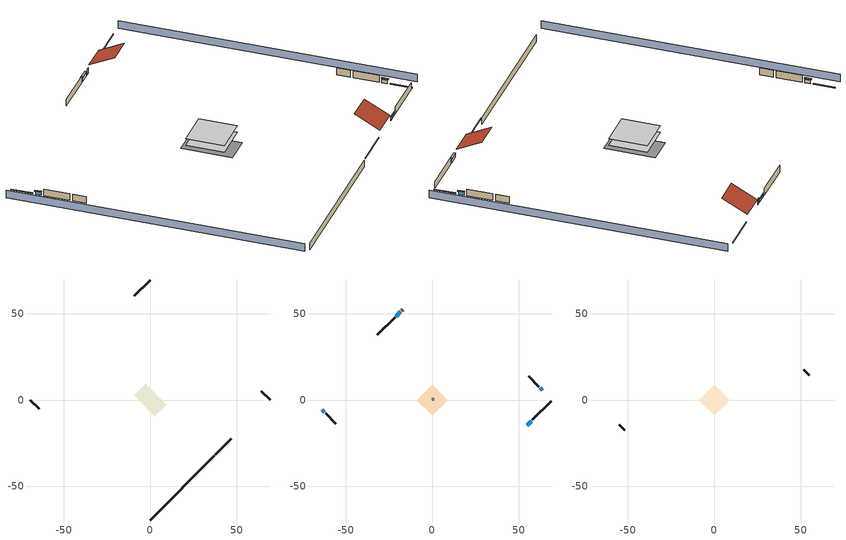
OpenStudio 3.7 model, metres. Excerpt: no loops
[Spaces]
basement - unconditioned 1
 floor foundation (Slab1 construction): -9.27,2.65 -2.65,9.27 9.27,-2.65 2.65,-9.27 z-2.13
 wall outside (RimJoist1 construction): 37.73,-31.68 46.91,-22.49 z0.3:0.61
 wall outside (RimJoist2 construction): -69.4,0 -64.3,-5.11 z0.3:0.61
 wall outside (RimJoist3 construction): 0,69.4 -9.18,60.22 z0.3:0.61
 wall outside (RimJoist4 construction): 69.4,0 64.3,5.11 z0.3:0.61
 wall foundation (FoundationWall1 construction): 0,-69.4 37.07,-32.33 z-2.13:0.3
conditioned space 1
 floor to basement - unconditioned 1 (Floor1 construction): -8.88,0 0,8.88 8.88,0 0,-8.88 z0.3
 wall outside (Wall1 construction): 57.9,-11.5 68.75,-0.66 z0.3:2.74
 wall outside (Wall2 construction): -61.73,-7.68 -55.7,-13.7 z0.3:2.74
 wall outside (Wall3 construction): -21.48,47.92 -31.78,37.62 z0.3:2.74
 wall outside (Wall4 construction): 61.73,7.68 55.7,13.7 z0.3:2.74
 wall outside (AdiabaticWallConstruction): 54.86,-14.54 57.25,-12.16 / -18.44,50.96 -20.82,48.58 z0.3:1.4; -63.64,-5.76 -62.38,-7.02 / 63.64,5.76 62.38,7.02 z0.3:1.46
 wall outside (AdiabaticWallConstruction 1): -17.13,52.27 -17.78,51.62 z0.3:2.34
 window (WindowConstruction): 54.86,-14.54 57.25,-12.16 z0.3:1.4
 window (WindowConstruction 1): -63.64,-5.76 -62.38,-7.02 z0.3:1.46
 window (WindowConstruction 2): -18.44,50.96 -20.82,48.58 z0.3:1.4
 window (WindowConstruction 3): 63.64,5.76 62.38,7.02 z0.3:1.46
 door (Door): -17.14,52.27 -17.78,51.62 z0.3:2.34
central ac and furnace airloop ret air space
 floor adiabatic (AdiabaticConst): 0,0 0,1 1,1 1,0 z0
 wall adiabatic (AdiabaticConst): 0,1 0,0 1,0 1,1 0,1 z0:1
 ceiling adiabatic (AdiabaticConst): 1,0 1,1 0,1 0,0 z1
attic - vented 1
 floor to conditioned space 1 (Floor2 construction Reversed): -8.88,0 0,8.88 8.88,0 0,-8.88 z2.74
 wall outside (Wall5 construction): -55.05,-14.36 -51.87,-17.53 z0.3:2.74
 wall outside (Wall6 construction): 55.05,14.36 51.87,17.53 z0.3:2.74
 roof outside (Roof1 construction): 54.21,-15.2,2.74 48.27,-9.26,6.94 41.63,-15.9,6.94 47.57,-21.84,2.74
 roof outside (Roof2 construction): -16.48,52.92,2.74 -10.54,46.99,6.94 -3.9,53.63,6.94 -9.84,59.56,2.74
shading: 72.64,3.23 3.23,72.64 / -72.64,-3.23 -3.23,-72.64 z0:2.74; 57.46,-11.94 54.65,-14.76 55.08,-15.19 57.89,-12.37 z1.71; -62.17,-7.23 -63.85,-5.55 -64.28,-5.98 -62.6,-7.66 z1.77; -21.04,48.37 -18.22,51.18 -18.65,51.61 -21.47,48.8 z1.71; 62.17,7.23 63.85,5.55 64.28,5.98 62.6,7.66 z1.77
[Site]
Amarillo Intl_TX_USA: Latitude {deg}=35.22; Longitude {deg}=-101.71; Time Zone {hr}=-6; Elevation {m}=1099; Terrain=Suburbs
[Site:GroundTemperature:Shallow]
10.5714, 8.77095, 8.62676, 9.48118, 12.9112, 16.3252, 19.285, 21.1599, 21.3192, 19.7943, 16.91, 13.6007
[Site:WaterMainsTemperature]
Calculation Method=Schedule; Temperature Schedule=mains temperature schedule
[Building]
Building 1
[Material] Roughness=Rough
Name | Thickness {m} | Conductivity {W/m-K} | Density {kg/m3} | Specific Heat {J/kg-K} | Thermal Absorptance | Solar Absorptance | Visible Absorptance
metal surfacing | 0.000508 | 50.0403 | 7801.74 | 460.57 | 0.9 | 0.9 | 0.9
roof rigid ins | 0.00396442 | 0.029427 | 32.04 | 1214.23 | 0.9 | 0.7 | 0.7
osb sheathing 0.5 in. | 0.0127 | 0.115458 | 512.64 | 1214.23 | 0.9 | 0.6 | 0.6
brick veneer | 0.1016 | 0.793375 | 1762.2 | 795.53 | 0.9 | 0.85 | 0.85
osb sheathing 0.5 in. 1 | 0.0127 | 0.115458 | 512.64 | 1214.23 | 0.9 | 0.7 | 0.7
wall stud and cavity | 0.1397 | 0.118043 | 139.0536 | 1170.24 | 0.9 | 0.7 | 0.7
gypsum board | 0.0127 | 0.160291 | 801 | 837.4 | 0.9 | 0.6 | 0.6
wall stud and cavity 1 | 0.1397 | 0.447971 | 139.0536 | 1170.24 | 0.9 | 0.6 | 0.6
rim joist stud and cavity | 0.0508 | 0.180795 | 50.32683 | 1063.81 | 0.9 | 0.6 | 0.6
floor stud and cavity | 0.1397 | 0.923637 | 92.3553 | 1139.71 | 0.9 | 0.7 | 0.7
osb sheathing 0.75 in. | 0.01905 | 0.115458 | 512.64 | 1214.23 | 0.9 | 0.7 | 0.7
floor covering | 0.0127 | 0.0433444 | 54.468 | 1339.84 | 0.9 | 0.6 | 0.6
ceiling loosefill ins | 0.169333 | 0.0480833 | 16.02 | 1046.75 | 0.9 | 0.7 | 0.7
ceiling stud and cavity | 0.1397 | 0.0824711 | 65.682 | 1177.47 | 0.9 | 0.7 | 0.7
concrete 8.0 in. | 0.2032 | 1.803125 | 2242.8 | 837.4 | 0.9 | 0.7 | 0.7
concrete 4.0 in. | 0.1016 | 1.803125 | 2242.8 | 837.4 | 0.9 | 0.7 | 0.7
wood siding; wood siding 1 | 0.0254 | 0.102417 | 544.68 | 1172.36
wall rigid ins | 0.512978 | 0.029427 | 32.04 | 1214.23 | 0.9 | 0.7 | 0.7
wall stud and cavity 2 | 0.0889 | 0.380278 | 52.3479 | 1209.89 | 0.9 | 0.7 | 0.7
door material | 0.04445 | 0.0612267 | 512.64 | 1214.23 | 0.9 | 0.7 | 0.7
wall stud and cavity 3 | 0.0889 | 0.391764 | 83.0341 | 1211.67 | 0.9 | 0.7 | 0.7
furniture material conditioned space 1; furniture material basement - unconditioned 1 | 0.1524 | 0.115458 | 640.8 | 1214.23 | 0.9 | 0.6 | 0.6
[Construction]
Roof1 construction; Roof2 construction: metal surfacing, roof rigid ins, osb sheathing 0.5 in.
Wall1 construction; Wall2 construction; Wall3 construction; Wall4 construction: brick veneer, osb sheathing 0.5 in. 1, wall stud and cavity, gypsum board
Wall5 construction; Wall6 construction: brick veneer, osb sheathing 0.5 in. 1, wall stud and cavity 1
RimJoist1 construction; RimJoist2 construction; RimJoist3 construction; RimJoist4 construction: brick veneer, rim joist stud and cavity
Floor1 construction: floor stud and cavity, osb sheathing 0.75 in., floor covering
Floor2 construction Reversed: gypsum board, ceiling stud and cavity, ceiling loosefill ins
FoundationWall1 construction: concrete 8.0 in.
Slab1 construction: concrete 4.0 in.
WindowConstruction; WindowConstruction 1; WindowConstruction 2; WindowConstruction 3: WindowMaterial
AdiabaticWallConstruction: wood siding, wall rigid ins, wall stud and cavity 2, gypsum board
Door: door material
AdiabaticWallConstruction 1: wood siding 1, wall rigid ins, wall stud and cavity 2, gypsum board
PartitionWallConstruction: gypsum board, wall stud and cavity 3, gypsum board
furniture construction conditioned space 1: furniture material conditioned space 1
furniture construction basement - unconditioned 1: furniture material basement - unconditioned 1
AdiabaticConst: Adiabatic
[WindowMaterial:SimpleGlazingSystem]
WindowMaterial: U-Factor {W/m2-K}=2.15764; Solar Heat Gain Coefficient=0.44
[Material:NoMass]
Adiabatic: Roughness=Rough; Thermal Resistance {m2-K/W}=176.1
[ThermalZone] Multiplier=1; Use Ideal Air Loads=No
Name | Volume {m3} | Thermostat
conditioned space | 384.656 | conditioned space temperature setpoint
attic - vented | 147.678
basement - unconditioned | 384.656
central ac and furnace airloop ret air zone | 1
[Sizing:Zone] Zone Cooling Design Supply Air Temperature Input Method=SupplyAirTemperature; Zone Cooling Design Supply Air Temperature {C}=14; Zone Cooling Design Supply Air Temperature Difference {deltaC}=11.11; Zone Heating Design Supply Air Temperature Input Method=SupplyAirTemperature; Zone Heating Design Supply Air Temperature {C}=40; Zone Heating Design Supply Air Temperature Difference {deltaC}=11.11; Zone Cooling Design Supply Air Humidity Ratio {kg-H2O/kg-air}=0.0085; Zone Heating Design Supply Air Humidity Ratio {kg-H2O/kg-air}=0.008; Cooling Design Air Flow Method=DesignDay; Heating Design Air Flow Method=DesignDay; Account for Dedicated Outdoor Air System=No; Dedicated Outdoor Air System Control Strategy=NeutralSupplyAir; Dedicated Outdoor Air Low Setpoint Temperature for Design {C}=autosize; Dedicated Outdoor Air High Setpoint Temperature for Design {C}=autosize; Zone Load Sizing Method=Sensible Load Only No Latent Load; Zone Latent Cooling Design Supply Air Humidity Ratio Input Method=HumidityRatioDifference; Zone Cooling Design Supply Air Humidity Ratio Difference {kgWater/kgDryAir}=0.005; Zone Latent Heating Design Supply Air Humidity Ratio Input Method=HumidityRatioDifference; Zone Humidification Design Supply Air Humidity Ratio Difference {kgWater/kgDryAir}=0.005
attic - vented; basement - unconditioned; central ac and furnace airloop ret air zone
[Space] Building Unit=Building Unit 1
Name | Thermal Zone | Volume {m3}
conditioned space 1 | conditioned space | 384.656
attic - vented 1 | attic - vented | 147.678
basement - unconditioned 1 | basement - unconditioned | 384.656
central ac and furnace airloop ret air space | central ac and furnace airloop ret air zone
[ThermostatSetpoint:DualSetpoint]
conditioned space temperature setpoint: Heating Setpoint Temperature Schedule=heating setpoint; Cooling Setpoint Temperature Schedule=cooling setpoint
[Foundation:Kiva]
Foundation Kiva 1: Initial Indoor Air Temperature {C}=8.71301; Wall Height Above Grade {m}=0.3048; Wall Depth Below Slab {m}=0.2032
[Foundation:Kiva:Settings]
Soil Conductivity {W/m-K}=2.9427; Soil Density {kg/m3}=1842.3; Soil Specific Heat {J/kg-K}=418.7; Ground Solar Absorptivity=0.9; Ground Thermal Absorptivity=0.9; Ground Surface Roughness {m}=0.03; Far-Field Width {m}=40; Deep-Ground Boundary Condition=ZeroFlux; Deep-Ground Depth {m}=40; Minimum Cell Dimension {m}=0.2; Maximum Cell Growth Coefficient=3; Simulation Timestep=Timestep
[SurfaceProperty:ExposedFoundationPerimeter]
Slab1: Exposed Perimeter Calculation Method=TotalExposedPerimeter; Total Exposed Perimeter {m}=52.4256
[SurfaceProperty:IncidentSolarMultiplier] Incident Solar Multiplier=1; Incident Solar Multiplier Schedule=trans schedule winter=0.85 summer=0.7
Window1; Window2; Window3; Window4
[InternalMass:Definition] Design Level Calculation Method=SurfaceArea
Name | Construction | Surface Area {m2}
partition wall mass | PartitionWallConstruction | 157.749
furniture mass conditioned space 1 | furniture construction conditioned space 1 | 63.0997
furniture mass basement - unconditioned 1 | furniture construction basement - unconditioned 1 | 63.0997
[InternalMass] Multiplier=1
Name | Internal Mass Definition | Space or SpaceType
partition wall mass | partition wall mass | conditioned space 1
furniture mass conditioned space 1 | furniture mass conditioned space 1 | conditioned space 1
furniture mass basement - unconditioned 1 | furniture mass basement - unconditioned 1 | basement - unconditioned 1
[External:File]
External File 1: File=in.schedules.csv
[People:Definition]
occupants: Number of People Calculation Method=People; Number of People {people}=2; Fraction Radiant=0.314171; Sensible Heat Fraction=0.56303; Carbon Dioxide Generation Rate {m3/s-W}=0; Enable ASHRAE 55 Comfort Warnings=No; Mean Radiant Temperature Calculation Type=ZoneAveraged
[People]
occupants: People Definition=occupants; Space or SpaceType=conditioned space 1; Number of People Schedule=occupants; Activity Level Schedule=occupants activity schedule; Multiplier=1
[Fan:SystemModel]
central ac and furnace supply fan: Availability Schedule=Always On Discrete; Design Maximum Air Flow Rate {m3/s}=0.511591; Speed Control Method=Discrete; Electric Power Minimum Flow Rate Fraction=0.2; Design Pressure Rise {Pa}=794.58; Motor Efficiency=1; Motor In Air Stream Fraction=1; Design Electric Power Consumption {W}=autosize; Design Power Sizing Method=TotalEfficiencyAndPressure; Electric Power Per Unit Flow Rate {W/(m3/s)}=840; Electric Power Per Unit Flow Rate Per Unit Pressure {W-s/m3-Pa}=1.66667; Fan Total Efficiency=0.75; Motor Loss Radiative Fraction=0; Speed Flow Fraction 1=0.89945; Speed Electric Power Fraction 1=0.72766; Speed Flow Fraction 2=1; Speed Electric Power Fraction 2=1
[EnergyManagementSystem:Sensor]
Name | Output Variable or Output Meter Index Key | Output Variable or Output Meter
central_ac_and_furnace_supply_fan_s; central_ac_and_furnace_supply_fan_s_1 | central ac and furnace supply fan | Fan Electricity Energy
cool_season | cooling season schedule | Schedule Value
out_pb_s |  | Site Outdoor Air Barometric Pressure
out_wt_s |  | Site Outdoor Air Humidity Ratio
site_vw_s |  | Site Wind Speed
central_ac_and_furnace_airloop_Fan_RTF_s | central ac and furnace supply fan | Fan Runtime Fraction Speed 1
central_ac_and_furnace_airloop_Fan_RTF_s_1 | central ac and furnace supply fan | Fan Runtime Fraction Speed 2
central_ac_and_furnace_airloop_AH_MFR_s | Node 6 | System Node Mass Flow Rate
central_ac_and_furnace_airloop_AH_VFR_s | Node 6 | System Node Current Density Volume Flow Rate
central_ac_and_furnace_airloop_AH_Tout_s | Node 6 | System Node Temperature
central_ac_and_furnace_airloop_AH_Wout_s | Node 6 | System Node Humidity Ratio
central_ac_and_furnace_airloop_RA_T_s | Node 9 | System Node Temperature
central_ac_and_furnace_airloop_Ra_W_s | Node 9 | System Node Humidity Ratio
central_ac_and_furnace_airloop_0_DZ_T_s | basement - unconditioned | Zone Air Temperature
central_ac_and_furnace_airloop_0_DZ_W_s | basement - unconditioned | Zone Mean Air Humidity Ratio
natural_vent_s | natural vent schedule | Schedule Value
htg_sp_s | heating setpoint | Schedule Value
clg_sp_s | cooling setpoint | Schedule Value
mech_vent_range_fan_0_sch_s | mech vent range fan 0 schedule | Schedule Value
mech_vent_bath_fan_0_sch_s | mech vent bath fan 0 schedule | Schedule Value
clothes_dryer_exhaust_0_sch_s | clothes_dryer | Schedule Value
htg_load_cond |  | Heating:EnergyTransfer:Zone:CONDITIONED SPACE
clg_load_cond |  | Cooling:EnergyTransfer:Zone:CONDITIONED SPACE
htg_load_duct |  | Heating:EnergyTransfer:Zone:CENTRAL AC AND FURNACE AIRLOOP RET AIR ZONE
clg_load_duct |  | Cooling:EnergyTransfer:Zone:CENTRAL AC AND FURNACE AIRLOOP RET AIR ZONE
[EnergyManagementSystem:Program]
central_ac_and_furnace_supply_fan_disaggregate_program: Set central_ac_and_furnace_supply_fan_clg = 0; If central_ac_and_furnace_clg_coil_s > 0; Set central_ac_and_furnace_supply_fan_clg = central_ac_and_furnace_supply_fan_s; EndIf
central_ac_and_furnace_supply_fan_disaggregate_program_1: Set central_ac_and_furnace_supply_fan_primary_htg = 0; If central_ac_and_furnace_htg_coil_s > 0; Set central_ac_and_furnace_supply_fan_primary_htg = central_ac_and_furnace_supply_fan_s_1; EndIf
water_heater_EC_adj: Set dhw_e_cons = water_heater_energy + water_heater_on_cycle_parasitic + water_heater_off_cycle_parasitic; Set water_heater_ec_adj_act = 0.0 * dhw_e_cons / 1
[ElectricEquipment:Definition] Design Level Calculation Method=EquipmentLevel
Name | Design Level {W} | Fraction Latent | Fraction Radiant | Fraction Lost
ceiling fan | 21.338 | 0 | 0.558 | 0
clothes washer | 281.889 | 0.03 | 0.162 | 0.7
clothes dryer | 3570.51 | 0.015 | 0.081 | 0.85
dishwasher | 482.75 | 0.3 | 0.18 | 0.4
fridge | 64.939 | 0 | 0.6 | 0
freezer | 47.9573 | 0 | 0.6 | 0
cooking range | 1133.02 | 0.08 | 0.432 | 0.2
misc plug loads | 536.3 | 0.021 | 0.558 | 0.049
misc well pump | 95.8471 | 0 | 0 | 1
whole house fan; mech vent house fan | 0 | 0 | 0 | 1
mech vent house fan cfis | 0 | 0 | 0 | 0
mech vent range fan 0; mech vent bath fan 0 | 30 | 0 | 0 | 1
[ElectricEquipment]
Name | Electric Equipment Definition | Space or SpaceType | Schedule
ceiling fan | ceiling fan | conditioned space 1 | ceiling_fan
clothes washer | clothes washer | conditioned space 1 | clothes_washer
clothes dryer | clothes dryer | conditioned space 1 | clothes_dryer
dishwasher | dishwasher | conditioned space 1 | dishwasher
fridge | fridge | conditioned space 1 | fridge schedule
freezer | freezer | basement - unconditioned 1 | freezer schedule
cooking range | cooking range | conditioned space 1 | cooking_range
misc plug loads | misc plug loads | conditioned space 1 | plug_loads_other
misc well pump | misc well pump | conditioned space 1 | misc well pump schedule
whole house fan | whole house fan | conditioned space 1 | Always On Discrete
mech vent house fan | mech vent house fan | conditioned space 1 | mech vent house fan schedule
mech vent house fan cfis | mech vent house fan cfis | conditioned space 1 | mech vent house fan cfis schedule
mech vent range fan 0 | mech vent range fan 0 | conditioned space 1 | mech vent range fan 0 schedule
mech vent bath fan 0 | mech vent bath fan 0 | conditioned space 1 | mech vent bath fan 0 schedule
[OtherEquipment:Definition] Design Level Calculation Method=EquipmentLevel
Name | Design Level {W} | Fraction Latent | Fraction Radiant | Fraction Lost
water heater energy adjustment1 | 0.01 | 0 | 0 | 1
water sensible | -581.279 | 0 | 0.6 | 0
water latent | 589.806 | 1 | 0 | 0
central_ac_and_furnace_airloop_0_SupSensLkToCond equip; central_ac_and_furnace_airloop_0_SupCondToLv equip; central_ac_and_furnace_airloop_0_RetCondToRP equip; central_ac_and_furnace_airloop_0_RetSensLkToRP equip; central_ac_and_furnace_airloop_0_SupCondToDZ equip; central_ac_and_furnace_airloop_0_RetCondToDZ equip; central_ac_and_furnace_airloop_0_SupSensLkToDZ equip; mech vent house fan sensible load equip | 0 | 0 | 0 | 0
central_ac_and_furnace_airloop_0_SupLatLkToCond equip; central_ac_and_furnace_airloop_0_RetLatLkToRP equip; central_ac_and_furnace_airloop_0_SupLatLkToDZ equip; mech vent house fan latent load equip | 0 | 1 | 0 | 0
[OtherEquipment]
Name | Other Equipment Definition | Space or SpaceType | Schedule | Fuel Type
water heater energy adjustment1 | water heater energy adjustment1 | conditioned space 1 | Always On Discrete | NaturalGas
water sensible | water sensible | conditioned space 1 | hot_water_fixtures | None
water latent | water latent | conditioned space 1 | hot_water_fixtures | None
central_ac_and_furnace_airloop_0_SupSensLkToCond equip | central_ac_and_furnace_airloop_0_SupSensLkToCond equip | conditioned space 1 | Always On Discrete | None
central_ac_and_furnace_airloop_0_SupLatLkToCond equip | central_ac_and_furnace_airloop_0_SupLatLkToCond equip | conditioned space 1 | Always On Discrete | None
central_ac_and_furnace_airloop_0_SupCondToLv equip | central_ac_and_furnace_airloop_0_SupCondToLv equip | conditioned space 1 | Always On Discrete | None
central_ac_and_furnace_airloop_0_RetCondToRP equip | central_ac_and_furnace_airloop_0_RetCondToRP equip | central ac and furnace airloop ret air space | Always On Discrete | None
central_ac_and_furnace_airloop_0_RetSensLkToRP equip | central_ac_and_furnace_airloop_0_RetSensLkToRP equip | central ac and furnace airloop ret air space | Always On Discrete | None
central_ac_and_furnace_airloop_0_RetLatLkToRP equip | central_ac_and_furnace_airloop_0_RetLatLkToRP equip | central ac and furnace airloop ret air space | Always On Discrete | None
central_ac_and_furnace_airloop_0_SupCondToDZ equip | central_ac_and_furnace_airloop_0_SupCondToDZ equip | basement - unconditioned 1 | Always On Discrete | None
central_ac_and_furnace_airloop_0_RetCondToDZ equip | central_ac_and_furnace_airloop_0_RetCondToDZ equip | basement - unconditioned 1 | Always On Discrete | None
central_ac_and_furnace_airloop_0_SupSensLkToDZ equip | central_ac_and_furnace_airloop_0_SupSensLkToDZ equip | basement - unconditioned 1 | Always On Discrete | None
central_ac_and_furnace_airloop_0_SupLatLkToDZ equip | central_ac_and_furnace_airloop_0_SupLatLkToDZ equip | basement - unconditioned 1 | Always On Discrete | None
mech vent house fan sensible load equip | mech vent house fan sensible load equip | conditioned space 1 | Always On Discrete | None
mech vent house fan latent load equip | mech vent house fan latent load equip | conditioned space 1 | Always On Discrete | None
[EnergyManagementSystem:Actuator]
Name | Actuated Component | Actuated Component Type | Actuated Component Control Type | Zone or Space
water_heater_ec_adj_act | water heater energy adjustment1 | OtherEquipment | Power Level | conditioned space 1
central_ac_and_furnace_airloop_0_SupSensLkToCond_equip_act | central_ac_and_furnace_airloop_0_SupSensLkToCond equip | OtherEquipment | Power Level | conditioned space 1
central_ac_and_furnace_airloop_0_SupLatLkToCond_equip_act | central_ac_and_furnace_airloop_0_SupLatLkToCond equip | OtherEquipment | Power Level | conditioned space 1
central_ac_and_furnace_airloop_0_SupCondToLv_equip_act | central_ac_and_furnace_airloop_0_SupCondToLv equip | OtherEquipment | Power Level | conditioned space 1
central_ac_and_furnace_airloop_0_RetCondToRP_equip_act | central_ac_and_furnace_airloop_0_RetCondToRP equip | OtherEquipment | Power Level | central ac and furnace airloop ret air space
central_ac_and_furnace_airloop_0_RetSensLkToRP_equip_act | central_ac_and_furnace_airloop_0_RetSensLkToRP equip | OtherEquipment | Power Level | central ac and furnace airloop ret air space
central_ac_and_furnace_airloop_0_RetLatLkToRP_equip_act | central_ac_and_furnace_airloop_0_RetLatLkToRP equip | OtherEquipment | Power Level | central ac and furnace airloop ret air space
central_ac_and_furnace_airloop_0_SupCondToDZ_equip_act | central_ac_and_furnace_airloop_0_SupCondToDZ equip | OtherEquipment | Power Level | basement - unconditioned 1
central_ac_and_furnace_airloop_0_RetCondToDZ_equip_act | central_ac_and_furnace_airloop_0_RetCondToDZ equip | OtherEquipment | Power Level | basement - unconditioned 1
central_ac_and_furnace_airloop_0_SupSensLkToDZ_equip_act | central_ac_and_furnace_airloop_0_SupSensLkToDZ equip | OtherEquipment | Power Level | basement - unconditioned 1
central_ac_and_furnace_airloop_0_SupLatLkToDZ_equip_act | central_ac_and_furnace_airloop_0_SupLatLkToDZ equip | OtherEquipment | Power Level | basement - unconditioned 1
whole_house_fan_act | whole house fan | ElectricEquipment | Electricity Rate | conditioned space 1
mech_vent_house_fan_cfis_act | mech vent house fan cfis | ElectricEquipment | Electricity Rate | conditioned space 1
mech_vent_house_fan_sensible_load_equip_act | mech vent house fan sensible load equip | OtherEquipment | Power Level | conditioned space 1
mech_vent_house_fan_latent_load_equip_act | mech vent house fan latent load equip | OtherEquipment | Power Level | conditioned space 1
[WaterUse:Equipment:Definition]
Name | Peak Flow Rate {m3/s}
clothes washer | 3.35819e-06
dishwasher | 6.29333e-06
[Lights:Definition]
interior lighting: Design Level Calculation Method=LightingLevel; Lighting Level {W}=341.727; Fraction Radiant=0.6; Fraction Visible=0.2; Return Air Fraction=0
[Lights]
interior lighting: Lights Definition=interior lighting; Space or SpaceType=conditioned space 1; Schedule=lighting_interior; Fraction Replaceable=1
[Exterior:Lights:Definition]
exterior lighting: Design Level {W}=16.7137
[Exterior:Lights]
exterior lighting: Exterior Lights Definition=exterior lighting; Schedule=exterior lighting schedule
[ZoneMixing] Schedule=Always On Continuous; Design Flow Rate Calculation Method=Flow/Zone; Design Flow Rate {m3/s}=0
Name | Zone or Space | Source Zone or Space
central_ac_and_furnace_airloop_0_ZoneMixDZToCond mix | conditioned space | basement - unconditioned
central_ac_and_furnace_airloop_0_ZoneMixCondToDZ mix | basement - unconditioned | conditioned space
whole house fan mix | attic - vented | conditioned space
[SpaceInfiltration:DesignFlowRate] Schedule=Always On Discrete
Name | Space or SpaceType | Design Flow Rate Calculation Method | Design Flow Rate {m3/s} | Air Changes per Hour {1/hr} | Constant Term Coefficient | Temperature Term Coefficient | Velocity Term Coefficient | Velocity Squared Term Coefficient
natural vent flow; whole house fan flow; infil flow | conditioned space 1 | Flow/Space | 0
infil|basement - unconditioned 1 | basement - unconditioned 1 | AirChanges/Hour |  | 0.1 | 1 | 0 | 0 | 0
[SpaceInfiltration:EffectiveLeakageArea]
infil|attic - vented 1: Space or SpaceType=attic - vented 1; Schedule=Always On Discrete; Effective Air Leakage Area {cm2}=5257.79; Stack Coefficient=0.000461595; Wind Coefficient=4.03226e-05
[BuildingUnit]
Building Unit 1
[Schedule:Ruleset]
Name | Default Day Schedule
heating setpoint | heating setpoint default day
cooling setpoint | cooling setpoint default day
trans schedule winter=0.85 summer=0.7 | trans schedule winter=0.85 summer=0.7 default day
fridge schedule | fridge schedule default day
freezer schedule | freezer schedule default day
misc well pump schedule | misc well pump schedule default day
exterior lighting schedule | exterior lighting schedule default day
mech vent range fan 0 schedule | mech vent range fan 0 schedule default day
mech vent bath fan 0 schedule | mech vent bath fan 0 schedule default day
[Schedule:Day]
heating setpoint default day; cooling setpoint default day; trans schedule winter=0.85 summer=0.7 default day; fridge schedule default day; freezer schedule default day; misc well pump schedule default day; exterior lighting schedule default day; mech vent range fan 0 schedule default day; mech vent bath fan 0 schedule default day: 24, 0, 0
heating setpoint allday1: 24, 0, 20
cooling setpoint allday1: 24, 0, 22.2222
trans schedule winter=0.85 summer=0.7 allday1; trans schedule winter=0.85 summer=0.7 allday305: 24, 0, 0.85
trans schedule winter=0.85 summer=0.7 allday91: 24, 0, 0.7
fridge schedule allday1; fridge schedule allday12; freezer schedule allday1; freezer schedule allday12: 1, 0, 0.610949, 2, 0, 0.595675, 3, 0, 0.580401, 4, 0, 0.565128, 6, 0, 0.549854, 7, 0, 0.580401, 8, 0, 0.610949, 10, 0, 0.626223, 12, 0, 0.610949, 15, 0, 0.641496, 16, 0, 0.626223, 17, 0, 0.672044, 18, 0, 0.733139, 19, 0, 0.763686, 20, 0, 0.733139, 21, 0, 0.717865, 22, 0, 0.702591, 23, 0, 0.672044, 24, 0, 0.626223
fridge schedule allday2; freezer schedule allday2: 1, 0, 0.609489, 2, 0, 0.594252, 3, 0, 0.579015, 4, 0, 0.563777, 6, 0, 0.54854, 7, 0, 0.579015, 8, 0, 0.609489, 10, 0, 0.624726, 12, 0, 0.609489, 15, 0, 0.639964, 16, 0, 0.624726, 17, 0, 0.670438, 18, 0, 0.731387, 19, 0, 0.761861, 20, 0, 0.731387, 21, 0, 0.71615, 22, 0, 0.700912, 23, 0, 0.670438, 24, 0, 0.624726
fridge schedule allday3; freezer schedule allday3: 1, 0, 0.791241, 2, 0, 0.77146, 3, 0, 0.751679, 4, 0, 0.731898, 6, 0, 0.712117, 7, 0, 0.751679, 8, 0, 0.791241, 10, 0, 0.811022, 12, 0, 0.791241, 15, 0, 0.830803, 16, 0, 0.811022, 17, 0, 0.870365, 18, 0, 0.949489, 19, 0, 0.989051, 20, 0, 0.949489, 21, 0, 0.929708, 22, 0, 0.909927, 23, 0, 0.870365, 24, 0, 0.811022
fridge schedule allday6; freezer schedule allday6: 1, 0, 0.8, 2, 0, 0.78, 3, 0, 0.76, 4, 0, 0.74, 6, 0, 0.72, 7, 0, 0.76, 8, 0, 0.8, 10, 0, 0.82, 12, 0, 0.8, 15, 0, 0.84, 16, 0, 0.82, 17, 0, 0.88, 18, 0, 0.96, 19, 0, 1, 20, 0, 0.96, 21, 0, 0.94, 22, 0, 0.92, 23, 0, 0.88, 24, 0, 0.82
fridge schedule allday10; freezer schedule allday10: 1, 0, 0.679562, 2, 0, 0.662573, 3, 0, 0.645584, 4, 0, 0.628595, 6, 0, 0.611606, 7, 0, 0.645584, 8, 0, 0.679562, 10, 0, 0.696551, 12, 0, 0.679562, 15, 0, 0.71354, 16, 0, 0.696551, 17, 0, 0.747518, 18, 0, 0.815474, 19, 0, 0.849453, 20, 0, 0.815474, 21, 0, 0.798485, 22, 0, 0.781496, 23, 0, 0.747518, 24, 0, 0.696551
fridge schedule allday11; freezer schedule allday11: 1, 0, 0.675182, 2, 0, 0.658303, 3, 0, 0.641423, 4, 0, 0.624544, 6, 0, 0.607664, 7, 0, 0.641423, 8, 0, 0.675182, 10, 0, 0.692062, 12, 0, 0.675182, 15, 0, 0.708942, 16, 0, 0.692062, 17, 0, 0.742701, 18, 0, 0.810219, 19, 0, 0.843978, 20, 0, 0.810219, 21, 0, 0.793339, 22, 0, 0.77646, 23, 0, 0.742701, 24, 0, 0.692062
misc well pump schedule allday1; misc well pump schedule allday12: 1, 0, 0.508543, 2, 0, 0.265829, 3, 0, 0.219598, 4, 0, 0.173367, 5, 0, 0.184925, 6, 0, 0.20804, 7, 0, 0.300503, 9, 0, 0.381407, 10, 0, 0.36985, 12, 0, 0.381407, 15, 0, 0.36985, 16, 0, 0.381407, 17, 0, 0.520101, 18, 0, 0.658795, 19, 0, 0.762815, 20, 0, 0.878393, 21, 0, 0.936182, 22, 0, 0.993971, 23, 0, 0.866835, 24, 0, 0.751257
misc well pump schedule allday2: 1, 0, 0.511628, 2, 0, 0.267442, 3, 0, 0.22093, 4, 0, 0.174419, 5, 0, 0.186047, 6, 0, 0.209302, 7, 0, 0.302326, 9, 0, 0.383721, 10, 0, 0.372093, 12, 0, 0.383721, 15, 0, 0.372093, 16, 0, 0.383721, 17, 0, 0.523256, 18, 0, 0.662791, 19, 0, 0.767442, 20, 0, 0.883721, 21, 0, 0.94186, 22, 0, 1, 23, 0, 0.872093, 24, 0, 0.755814
misc well pump schedule allday3; misc well pump schedule allday5: 1, 0, 0.446407, 2, 0, 0.233349, 3, 0, 0.192767, 4, 0, 0.152184, 5, 0, 0.16233, 6, 0, 0.182621, 7, 0, 0.263786, 9, 0, 0.334806, 10, 0, 0.32466, 12, 0, 0.334806, 15, 0, 0.32466, 16, 0, 0.334806, 17, 0, 0.456553, 18, 0, 0.578301, 19, 0, 0.669611, 20, 0, 0.771067, 21, 0, 0.821796, 22, 0, 0.872524, 23, 0, 0.760922, 24, 0, 0.659466
misc well pump schedule allday4: 1, 0, 0.445085, 2, 0, 0.232658, 3, 0, 0.192196, 4, 0, 0.151734, 5, 0, 0.161849, 6, 0, 0.18208, 7, 0, 0.263005, 9, 0, 0.333814, 10, 0, 0.323698, 12, 0, 0.333814, 15, 0, 0.323698, 16, 0, 0.333814, 17, 0, 0.455201, 18, 0, 0.576588, 19, 0, 0.667628, 20, 0, 0.768784, 21, 0, 0.819362, 22, 0, 0.86994, 23, 0, 0.758668, 24, 0, 0.657513
misc well pump schedule allday6; misc well pump schedule allday9: 1, 0, 0.391323, 2, 0, 0.204555, 3, 0, 0.16898, 4, 0, 0.133405, 5, 0, 0.142299, 6, 0, 0.160087, 7, 0, 0.231236, 9, 0, 0.293492, 10, 0, 0.284598, 12, 0, 0.293492, 15, 0, 0.284598, 16, 0, 0.293492, 17, 0, 0.400216, 18, 0, 0.506941, 19, 0, 0.586984, 20, 0, 0.675921, 21, 0, 0.720389, 22, 0, 0.764858, 23, 0, 0.667027, 24, 0, 0.57809
misc well pump schedule allday7: 1, 0, 0.389119, 2, 0, 0.203403, 3, 0, 0.168029, 4, 0, 0.132654, 5, 0, 0.141498, 6, 0, 0.159185, 7, 0, 0.229934, 9, 0, 0.291839, 10, 0, 0.282996, 12, 0, 0.291839, 15, 0, 0.282996, 16, 0, 0.291839, 17, 0, 0.397963, 18, 0, 0.504086, 19, 0, 0.583679, 20, 0, 0.672115, 21, 0, 0.716333, 22, 0, 0.760551, 23, 0, 0.663271, 24, 0, 0.574835
misc well pump schedule allday10: 1, 0, 0.430984, 2, 0, 0.225287, 3, 0, 0.186107, 4, 0, 0.146926, 5, 0, 0.156721, 6, 0, 0.176312, 7, 0, 0.254672, 9, 0, 0.323238, 10, 0, 0.313443, 12, 0, 0.323238, 15, 0, 0.313443, 16, 0, 0.323238, 17, 0, 0.440779, 18, 0, 0.55832, 19, 0, 0.646476, 20, 0, 0.744426, 21, 0, 0.793402, 22, 0, 0.842377, 23, 0, 0.734631, 24, 0, 0.63668
misc well pump schedule allday11: 1, 0, 0.429221, 2, 0, 0.224366, 3, 0, 0.185345, 4, 0, 0.146325, 5, 0, 0.15608, 6, 0, 0.17559, 7, 0, 0.253631, 9, 0, 0.321916, 10, 0, 0.312161, 12, 0, 0.321916, 15, 0, 0.312161, 16, 0, 0.321916, 17, 0, 0.438976, 18, 0, 0.556036, 19, 0, 0.643832, 20, 0, 0.741382, 21, 0, 0.790157, 22, 0, 0.838932, 23, 0, 0.731627, 24, 0, 0.634076
exterior lighting schedule weekday1; exterior lighting schedule weekday12: 5, 0, 0.434959, 6, 0, 0.349858, 7, 0, 0.330947, 8, 0, 0.321491, 9, 0, 0.312035, 10, 0, 0.264757, 11, 0, 0.208024, 12, 0, 0.141834, 13, 0, 0.113467, 15, 0, 0.104012, 16, 0, 0.113467, 17, 0, 0.179657, 18, 0, 0.349858, 19, 0, 0.463325, 20, 0, 0.614615, 21, 0, 0.860461, 22, 0, 0.99284, 23, 0, 0.860461, 24, 0, 0.595704
exterior lighting schedule weekend1; exterior lighting schedule weekend12: 2, 0, 0.434959, 4, 0, 0.425503, 5, 0, 0.434959, 6, 0, 0.425503, 7, 0, 0.416047, 8, 0, 0.38768, 9, 0, 0.340402, 10, 0, 0.283669, 11, 0, 0.226935, 12, 0, 0.15129, 13, 0, 0.113467, 15, 0, 0.104012, 16, 0, 0.113467, 17, 0, 0.179657, 18, 0, 0.359314, 19, 0, 0.45387, 20, 0, 0.567337, 21, 0, 0.784816, 22, 0, 0.926651, 23, 0, 0.803728, 24, 0, 0.557882
exterior lighting schedule weekday2: 5, 0, 0.438095, 6, 0, 0.352381, 7, 0, 0.333333, 8, 0, 0.32381, 9, 0, 0.314286, 10, 0, 0.266667, 11, 0, 0.209524, 12, 0, 0.142857, 13, 0, 0.114286, 15, 0, 0.104762, 16, 0, 0.114286, 17, 0, 0.180952, 18, 0, 0.352381, 19, 0, 0.466667, 20, 0, 0.619048, 21, 0, 0.866667, 22, 0, 1, 23, 0, 0.866667, 24, 0, 0.6
exterior lighting schedule weekend2: 2, 0, 0.438095, 4, 0, 0.428571, 5, 0, 0.438095, 6, 0, 0.428571, 7, 0, 0.419048, 8, 0, 0.390476, 9, 0, 0.342857, 10, 0, 0.285714, 11, 0, 0.228571, 12, 0, 0.152381, 13, 0, 0.114286, 15, 0, 0.104762, 16, 0, 0.114286, 17, 0, 0.180952, 18, 0, 0.361905, 19, 0, 0.457143, 20, 0, 0.571429, 21, 0, 0.790476, 22, 0, 0.933333, 23, 0, 0.809524, 24, 0, 0.561905
exterior lighting schedule weekday3; exterior lighting schedule weekday5: 5, 0, 0.346085, 6, 0, 0.278373, 7, 0, 0.263325, 8, 0, 0.255802, 9, 0, 0.248278, 10, 0, 0.21066, 11, 0, 0.165519, 12, 0, 0.112854, 13, 0, 0.090283, 15, 0, 0.0827594, 16, 0, 0.090283, 17, 0, 0.142948, 18, 0, 0.278373, 19, 0, 0.368656, 20, 0, 0.489033, 21, 0, 0.684646, 22, 0, 0.789976, 23, 0, 0.684646, 24, 0, 0.473986
exterior lighting schedule weekend3; exterior lighting schedule weekend5: 2, 0, 0.346085, 4, 0, 0.338561, 5, 0, 0.346085, 6, 0, 0.338561, 7, 0, 0.331038, 8, 0, 0.308467, 9, 0, 0.270849, 10, 0, 0.225707, 11, 0, 0.180566, 12, 0, 0.120377, 13, 0, 0.090283, 15, 0, 0.0827594, 16, 0, 0.090283, 17, 0, 0.142948, 18, 0, 0.285896, 19, 0, 0.361132, 20, 0, 0.451415, 21, 0, 0.624457, 22, 0, 0.737311, 23, 0, 0.639504, 24, 0, 0.443891
exterior lighting schedule weekday4: 5, 0, 0.344691, 6, 0, 0.277251, 7, 0, 0.262265, 8, 0, 0.254771, 9, 0, 0.247278, 10, 0, 0.209812, 11, 0, 0.164852, 12, 0, 0.112399, 13, 0, 0.0899193, 15, 0, 0.082426, 16, 0, 0.0899193, 17, 0, 0.142372, 18, 0, 0.277251, 19, 0, 0.367171, 20, 0, 0.487063, 21, 0, 0.681888, 22, 0, 0.786794, 23, 0, 0.681888, 24, 0, 0.472076
exterior lighting schedule weekend4: 2, 0, 0.344691, 4, 0, 0.337197, 5, 0, 0.344691, 6, 0, 0.337197, 7, 0, 0.329704, 8, 0, 0.307224, 9, 0, 0.269758, 10, 0, 0.224798, 11, 0, 0.179839, 12, 0, 0.119892, 13, 0, 0.0899193, 15, 0, 0.082426, 16, 0, 0.0899193, 17, 0, 0.142372, 18, 0, 0.284744, 19, 0, 0.359677, 20, 0, 0.449597, 21, 0, 0.621942, 22, 0, 0.734341, 23, 0, 0.636928, 24, 0, 0.442103
exterior lighting schedule weekday6; exterior lighting schedule weekday9: 5, 0, 0.28823, 6, 0, 0.231837, 7, 0, 0.219305, 8, 0, 0.213039, 9, 0, 0.206773, 10, 0, 0.175444, 11, 0, 0.137849, 12, 0, 0.093988, 13, 0, 0.0751904, 15, 0, 0.0689245, 16, 0, 0.0751904, 17, 0, 0.119051, 18, 0, 0.231837, 19, 0, 0.307027, 20, 0, 0.407281, 21, 0, 0.570194, 22, 0, 0.657916, 23, 0, 0.570194, 24, 0, 0.394749
exterior lighting schedule weekend6; exterior lighting schedule weekend9: 2, 0, 0.28823, 4, 0, 0.281964, 5, 0, 0.28823, 6, 0, 0.281964, 7, 0, 0.275698, 8, 0, 0.2569, 9, 0, 0.225571, 10, 0, 0.187976, 11, 0, 0.150381, 12, 0, 0.100254, 13, 0, 0.0751904, 15, 0, 0.0689245, 16, 0, 0.0751904, 17, 0, 0.119051, 18, 0, 0.238103, 19, 0, 0.300761, 20, 0, 0.375952, 21, 0, 0.520067, 22, 0, 0.614055, 23, 0, 0.532598, 24, 0, 0.369686
exterior lighting schedule weekday7: 5, 0, 0.286139, 6, 0, 0.230155, 7, 0, 0.217714, 8, 0, 0.211494, 9, 0, 0.205273, 10, 0, 0.174171, 11, 0, 0.136849, 12, 0, 0.0933061, 13, 0, 0.0746448, 15, 0, 0.0684244, 16, 0, 0.0746448, 17, 0, 0.118188, 18, 0, 0.230155, 19, 0, 0.3048, 20, 0, 0.404326, 21, 0, 0.566057, 22, 0, 0.653142, 23, 0, 0.566057, 24, 0, 0.391885
exterior lighting schedule weekend7: 2, 0, 0.286139, 4, 0, 0.279918, 5, 0, 0.286139, 6, 0, 0.279918, 7, 0, 0.273698, 8, 0, 0.255037, 9, 0, 0.223935, 10, 0, 0.186612, 11, 0, 0.14929, 12, 0, 0.0995265, 13, 0, 0.0746448, 15, 0, 0.0684244, 16, 0, 0.0746448, 17, 0, 0.118188, 18, 0, 0.236375, 19, 0, 0.298579, 20, 0, 0.373224, 21, 0, 0.516294, 22, 0, 0.6096, 23, 0, 0.528734, 24, 0, 0.367004
exterior lighting schedule weekday10: 5, 0, 0.345039, 6, 0, 0.277532, 7, 0, 0.26253, 8, 0, 0.255029, 9, 0, 0.247528, 10, 0, 0.210024, 11, 0, 0.165019, 12, 0, 0.112513, 13, 0, 0.0900102, 15, 0, 0.0825094, 16, 0, 0.0900102, 17, 0, 0.142516, 18, 0, 0.277532, 19, 0, 0.367542, 20, 0, 0.487555, 21, 0, 0.682578, 22, 0, 0.787589, 23, 0, 0.682578, 24, 0, 0.472554
exterior lighting schedule weekend10: 2, 0, 0.345039, 4, 0, 0.337538, 5, 0, 0.345039, 6, 0, 0.337538, 7, 0, 0.330038, 8, 0, 0.307535, 9, 0, 0.270031, 10, 0, 0.225026, 11, 0, 0.18002, 12, 0, 0.120014, 13, 0, 0.0900102, 15, 0, 0.0825094, 16, 0, 0.0900102, 17, 0, 0.142516, 18, 0, 0.285032, 19, 0, 0.360041, 20, 0, 0.450051, 21, 0, 0.622571, 22, 0, 0.735084, 23, 0, 0.637572, 24, 0, 0.44255
exterior lighting schedule weekday11: 5, 0, 0.343994, 6, 0, 0.276691, 7, 0, 0.261734, 8, 0, 0.254256, 9, 0, 0.246778, 10, 0, 0.209387, 11, 0, 0.164519, 12, 0, 0.112172, 13, 0, 0.0897375, 15, 0, 0.0822593, 16, 0, 0.0897375, 17, 0, 0.142084, 18, 0, 0.276691, 19, 0, 0.366428, 20, 0, 0.486078, 21, 0, 0.680509, 22, 0, 0.785203, 23, 0, 0.680509, 24, 0, 0.471122
exterior lighting schedule weekend11: 2, 0, 0.343994, 4, 0, 0.336516, 5, 0, 0.343994, 6, 0, 0.336516, 7, 0, 0.329037, 8, 0, 0.306603, 9, 0, 0.269212, 10, 0, 0.224344, 11, 0, 0.179475, 12, 0, 0.11965, 13, 0, 0.0897375, 15, 0, 0.0822593, 16, 0, 0.0897375, 17, 0, 0.142084, 18, 0, 0.284169, 19, 0, 0.35895, 20, 0, 0.448687, 21, 0, 0.620684, 22, 0, 0.732856, 23, 0, 0.63564, 24, 0, 0.441209
mech vent range fan 0 schedule allday1: 18, 0, 0, 19, 0, 1, 24, 0, 0
mech vent bath fan 0 schedule allday1: 11, 0, 0, 12, 0, 1, 24, 0, 0
[Schedule:Rule] Date Specification Type=DateRange; Start Day=1
Name | Schedule Ruleset | Rule Order | Day Schedule | Apply Sunday | Apply Monday | Apply Tuesday | Apply Wednesday | Apply Thursday | Apply Friday | Apply Saturday | Start Month | End Month | End Day
heating setpoint allday ruleset1 | heating setpoint | 0 | heating setpoint allday1 | Yes | Yes | Yes | Yes | Yes | Yes | Yes | 1 | 12 | 31
cooling setpoint allday ruleset1 | cooling setpoint | 0 | cooling setpoint allday1 | Yes | Yes | Yes | Yes | Yes | Yes | Yes | 1 | 12 | 31
trans schedule winter=0.85 summer=0.7 allday ruleset1 | trans schedule winter=0.85 summer=0.7 | 2 | trans schedule winter=0.85 summer=0.7 allday1 | Yes | Yes | Yes | Yes | Yes | Yes | Yes | 1 | 3 | 31
trans schedule winter=0.85 summer=0.7 allday ruleset91 | trans schedule winter=0.85 summer=0.7 | 1 | trans schedule winter=0.85 summer=0.7 allday91 | Yes | Yes | Yes | Yes | Yes | Yes | Yes | 4 | 10 | 31
trans schedule winter=0.85 summer=0.7 allday ruleset305 | trans schedule winter=0.85 summer=0.7 | 0 | trans schedule winter=0.85 summer=0.7 allday305 | Yes | Yes | Yes | Yes | Yes | Yes | Yes | 11 | 12 | 31
fridge schedule allday ruleset1 | fridge schedule | 6 | fridge schedule allday1 | Yes | Yes | Yes | Yes | Yes | Yes | Yes | 1 | 1 | 31
fridge schedule allday ruleset2 | fridge schedule | 5 | fridge schedule allday2 | Yes | Yes | Yes | Yes | Yes | Yes | Yes | 2 | 2 | 28
fridge schedule allday ruleset3 | fridge schedule | 4 | fridge schedule allday3 | Yes | Yes | Yes | Yes | Yes | Yes | Yes | 3 | 5 | 31
fridge schedule allday ruleset6 | fridge schedule | 3 | fridge schedule allday6 | Yes | Yes | Yes | Yes | Yes | Yes | Yes | 6 | 9 | 30
fridge schedule allday ruleset10 | fridge schedule | 2 | fridge schedule allday10 | Yes | Yes | Yes | Yes | Yes | Yes | Yes | 10 | 10 | 31
fridge schedule allday ruleset11 | fridge schedule | 1 | fridge schedule allday11 | Yes | Yes | Yes | Yes | Yes | Yes | Yes | 11 | 11 | 30
fridge schedule allday ruleset12 | fridge schedule | 0 | fridge schedule allday12 | Yes | Yes | Yes | Yes | Yes | Yes | Yes | 12 | 12 | 31
freezer schedule allday ruleset1 | freezer schedule | 6 | freezer schedule allday1 | Yes | Yes | Yes | Yes | Yes | Yes | Yes | 1 | 1 | 31
freezer schedule allday ruleset2 | freezer schedule | 5 | freezer schedule allday2 | Yes | Yes | Yes | Yes | Yes | Yes | Yes | 2 | 2 | 28
freezer schedule allday ruleset3 | freezer schedule | 4 | freezer schedule allday3 | Yes | Yes | Yes | Yes | Yes | Yes | Yes | 3 | 5 | 31
freezer schedule allday ruleset6 | freezer schedule | 3 | freezer schedule allday6 | Yes | Yes | Yes | Yes | Yes | Yes | Yes | 6 | 9 | 30
freezer schedule allday ruleset10 | freezer schedule | 2 | freezer schedule allday10 | Yes | Yes | Yes | Yes | Yes | Yes | Yes | 10 | 10 | 31
freezer schedule allday ruleset11 | freezer schedule | 1 | freezer schedule allday11 | Yes | Yes | Yes | Yes | Yes | Yes | Yes | 11 | 11 | 30
freezer schedule allday ruleset12 | freezer schedule | 0 | freezer schedule allday12 | Yes | Yes | Yes | Yes | Yes | Yes | Yes | 12 | 12 | 31
misc well pump schedule allday ruleset1 | misc well pump schedule | 10 | misc well pump schedule allday1 | Yes | Yes | Yes | Yes | Yes | Yes | Yes | 1 | 1 | 31
misc well pump schedule allday ruleset2 | misc well pump schedule | 9 | misc well pump schedule allday2 | Yes | Yes | Yes | Yes | Yes | Yes | Yes | 2 | 2 | 28
misc well pump schedule allday ruleset3 | misc well pump schedule | 8 | misc well pump schedule allday3 | Yes | Yes | Yes | Yes | Yes | Yes | Yes | 3 | 3 | 31
misc well pump schedule allday ruleset4 | misc well pump schedule | 7 | misc well pump schedule allday4 | Yes | Yes | Yes | Yes | Yes | Yes | Yes | 4 | 4 | 30
misc well pump schedule allday ruleset5 | misc well pump schedule | 6 | misc well pump schedule allday5 | Yes | Yes | Yes | Yes | Yes | Yes | Yes | 5 | 5 | 31
misc well pump schedule allday ruleset6 | misc well pump schedule | 5 | misc well pump schedule allday6 | Yes | Yes | Yes | Yes | Yes | Yes | Yes | 6 | 6 | 30
misc well pump schedule allday ruleset7 | misc well pump schedule | 4 | misc well pump schedule allday7 | Yes | Yes | Yes | Yes | Yes | Yes | Yes | 7 | 8 | 31
misc well pump schedule allday ruleset9 | misc well pump schedule | 3 | misc well pump schedule allday9 | Yes | Yes | Yes | Yes | Yes | Yes | Yes | 9 | 9 | 30
misc well pump schedule allday ruleset10 | misc well pump schedule | 2 | misc well pump schedule allday10 | Yes | Yes | Yes | Yes | Yes | Yes | Yes | 10 | 10 | 31
misc well pump schedule allday ruleset11 | misc well pump schedule | 1 | misc well pump schedule allday11 | Yes | Yes | Yes | Yes | Yes | Yes | Yes | 11 | 11 | 30
misc well pump schedule allday ruleset12 | misc well pump schedule | 0 | misc well pump schedule allday12 | Yes | Yes | Yes | Yes | Yes | Yes | Yes | 12 | 12 | 31
exterior lighting schedule weekday ruleset1 | exterior lighting schedule | 21 | exterior lighting schedule weekday1 |  | Yes | Yes | Yes | Yes | Yes |  | 1 | 1 | 31
exterior lighting schedule weekend ruleset1 | exterior lighting schedule | 20 | exterior lighting schedule weekend1 | Yes |  |  |  |  |  | Yes | 1 | 1 | 31
exterior lighting schedule weekday ruleset2 | exterior lighting schedule | 19 | exterior lighting schedule weekday2 |  | Yes | Yes | Yes | Yes | Yes |  | 2 | 2 | 28
exterior lighting schedule weekend ruleset2 | exterior lighting schedule | 18 | exterior lighting schedule weekend2 | Yes |  |  |  |  |  | Yes | 2 | 2 | 28
exterior lighting schedule weekday ruleset3 | exterior lighting schedule | 17 | exterior lighting schedule weekday3 |  | Yes | Yes | Yes | Yes | Yes |  | 3 | 3 | 31
exterior lighting schedule weekend ruleset3 | exterior lighting schedule | 16 | exterior lighting schedule weekend3 | Yes |  |  |  |  |  | Yes | 3 | 3 | 31
exterior lighting schedule weekday ruleset4 | exterior lighting schedule | 15 | exterior lighting schedule weekday4 |  | Yes | Yes | Yes | Yes | Yes |  | 4 | 4 | 30
exterior lighting schedule weekend ruleset4 | exterior lighting schedule | 14 | exterior lighting schedule weekend4 | Yes |  |  |  |  |  | Yes | 4 | 4 | 30
exterior lighting schedule weekday ruleset5 | exterior lighting schedule | 13 | exterior lighting schedule weekday5 |  | Yes | Yes | Yes | Yes | Yes |  | 5 | 5 | 31
exterior lighting schedule weekend ruleset5 | exterior lighting schedule | 12 | exterior lighting schedule weekend5 | Yes |  |  |  |  |  | Yes | 5 | 5 | 31
exterior lighting schedule weekday ruleset6 | exterior lighting schedule | 11 | exterior lighting schedule weekday6 |  | Yes | Yes | Yes | Yes | Yes |  | 6 | 6 | 30
exterior lighting schedule weekend ruleset6 | exterior lighting schedule | 10 | exterior lighting schedule weekend6 | Yes |  |  |  |  |  | Yes | 6 | 6 | 30
exterior lighting schedule weekday ruleset7 | exterior lighting schedule | 9 | exterior lighting schedule weekday7 |  | Yes | Yes | Yes | Yes | Yes |  | 7 | 8 | 31
exterior lighting schedule weekend ruleset7 | exterior lighting schedule | 8 | exterior lighting schedule weekend7 | Yes |  |  |  |  |  | Yes | 7 | 8 | 31
exterior lighting schedule weekday ruleset9 | exterior lighting schedule | 7 | exterior lighting schedule weekday9 |  | Yes | Yes | Yes | Yes | Yes |  | 9 | 9 | 30
exterior lighting schedule weekend ruleset9 | exterior lighting schedule | 6 | exterior lighting schedule weekend9 | Yes |  |  |  |  |  | Yes | 9 | 9 | 30
exterior lighting schedule weekday ruleset10 | exterior lighting schedule | 5 | exterior lighting schedule weekday10 |  | Yes | Yes | Yes | Yes | Yes |  | 10 | 10 | 31
exterior lighting schedule weekend ruleset10 | exterior lighting schedule | 4 | exterior lighting schedule weekend10 | Yes |  |  |  |  |  | Yes | 10 | 10 | 31
exterior lighting schedule weekday ruleset11 | exterior lighting schedule | 3 | exterior lighting schedule weekday11 |  | Yes | Yes | Yes | Yes | Yes |  | 11 | 11 | 30
exterior lighting schedule weekend ruleset11 | exterior lighting schedule | 2 | exterior lighting schedule weekend11 | Yes |  |  |  |  |  | Yes | 11 | 11 | 30
exterior lighting schedule weekday ruleset12 | exterior lighting schedule | 1 | exterior lighting schedule weekday12 |  | Yes | Yes | Yes | Yes | Yes |  | 12 | 12 | 31
exterior lighting schedule weekend ruleset12 | exterior lighting schedule | 0 | exterior lighting schedule weekend12 | Yes |  |  |  |  |  | Yes | 12 | 12 | 31
mech vent range fan 0 schedule allday ruleset1 | mech vent range fan 0 schedule | 0 | mech vent range fan 0 schedule allday1 | Yes | Yes | Yes | Yes | Yes | Yes | Yes | 1 | 12 | 31
mech vent bath fan 0 schedule allday ruleset1 | mech vent bath fan 0 schedule | 0 | mech vent bath fan 0 schedule allday1 | Yes | Yes | Yes | Yes | Yes | Yes | Yes | 1 | 12 | 31
[Schedule:File] External File=External File 1; Rows to Skip at Top=1; Number of Hours of Data=8760; Minutes per Item=15; Translate File With Relative Path=Yes
Name | Column Number
occupants | 1
ceiling_fan | 8
clothes_washer | 6
clothes_dryer | 7
dishwasher | 5
cooking_range | 4
hot_water_fixtures | 13
plug_loads_other | 9
lighting_interior | 2
[Schedule:Constant]
Name | Value
occupants activity schedule | 117.228
Always On Discrete; Always On Continuous; mech vent house fan schedule; mech vent house fan cfis schedule | 1
[Schedule:FixedInterval]
mains temperature schedule: Interval Length {minutes}=1440; Start Month=1; Start Day=1; Value 1=12.7989; Value 2=12.7378; Value 3=12.6783; Value 4=12.6211; Value 5=12.565; Value 6=12.5106; Value 7=12.4578; Value 8=12.4067; Value 9=12.3572; Value 10=12.31; Value 11=12.2639; Value 12=12.2194; Value 13=12.1772; Value 14=12.1367; Value 15=12.0978; Value 16=12.0606; Value 17=12.0256; Value 18=11.9917; Value 19=11.96; Value 20=11.9306; Value 21=11.9022; Value 22=11.8761; Value 23=11.8522; Value 24=11.8294; Value 25=11.8089; Value 26=11.7906; Value 27=11.7739; Value 28=11.7589; Value 29=11.7456; Value 30=11.7344; Value 31=11.7256; Value 32=11.7178; Value 33=11.7128; Value 34=11.7089; Value 35=11.7072; Value 36=11.7078; Value 37=11.71; Value 38=11.7139; Value 39=11.72; Value 40=11.7278; Value 41=11.7378; Value 42=11.7494; Value 43=11.7633; Value 44=11.7783; Value 45=11.7961; Value 46=11.815; Value 47=11.8361; Value 48=11.8594; Value 49=11.8839; Value 50=11.9106; Value 51=11.9394; Value 52=11.9694; Value 53=12.0017; Value 54=12.0361; Value 55=12.0717; Value 56=12.1094; Value 57=12.1489; Value 58=12.19; Value 59=12.2328; Value 60=12.2778; Value 61=12.3239; Value 62=12.3722; Value 63=12.4222; Value 64=12.4739; Value 65=12.5267; Value 66=12.5817; Value 67=12.6383; Value 68=12.6967; Value 69=12.7561; Value 70=12.8178; Value 71=12.8806; Value 72=12.945; Value 73=13.0111; Value 74=13.0789; Value 75=13.1478; Value 76=13.2183; Value 77=13.2906; Value 78=13.3639; Value 79=13.4389; Value 80=13.515; Value 81=13.5928; Value 82=13.6717; Value 83=13.7517; Value 84=13.8333; Value 85=13.9161; Value 86=14.0006; Value 87=14.0856; Value 88=14.1722; Value 89=14.26; Value 90=14.3489; Value 91=14.4389; Value 92=14.53; Value 93=14.6222; Value 94=14.7156; Value 95=14.8094; Value 96=14.9044; Value 97=15.0011; Value 98=15.0978; Value 99=15.1961; Value 100=15.295; Value 101=15.3944; Value 102=15.495; Value 103=15.5961; Value 104=15.6983; Value 105=15.8011; Value 106=15.9044; Value 107=16.0089; Value 108=16.1133; Value 109=16.2189; Value 110=16.325; Value 111=16.4311; Value 112=16.5383; Value 113=16.6456; Value 114=16.7533; Value 115=16.8617; Value 116=16.9706; Value 117=17.0794; Value 118=17.1889; Value 119=17.2983; Value 120=17.4083; Value 121=17.5183; Value 122=17.6289; Value 123=17.7389; Value 124=17.8494; Value 125=17.9606; Value 126=18.0711; Value 127=18.1817; Value 128=18.2922; Value 129=18.4028; Value 130=18.5133; Value 131=18.6239; Value 132=18.7344; Value 133=18.8444; Value 134=18.9544; Value 135=19.0639; Value 136=19.1733; Value 137=19.2828; Value 138=19.3911; Value 139=19.5; Value 140=19.6078; Value 141=19.7156; Value 142=19.8222; Value 143=19.9289; Value 144=20.035; Value 145=20.1406; Value 146=20.2456; Value 147=20.35; Value 148=20.4533; Value 149=20.5561; Value 150=20.6589; Value 151=20.76; Value 152=20.8606; Value 153=20.9606; Value 154=21.06; Value 155=21.1578; Value 156=21.2556; Value 157=21.3517; Value 158=21.4472; Value 159=21.5417; Value 160=21.635; Value 161=21.7272; Value 162=21.8189; Value 163=21.9089; Value 164=21.9983; Value 165=22.0861; Value 166=22.1733; Value 167=22.2589; Value 168=22.3433; Value 169=22.4261; Value 170=22.5083; Value 171=22.5889; Value 172=22.6683; Value 173=22.7461; Value 174=22.8228; Value 175=22.8978; Value 176=22.9717; Value 177=23.0439; Value 178=23.115; Value 179=23.1844; Value 180=23.2522; Value 181=23.3189; Value 182=23.3839; Value 183=23.4472; Value 184=23.5089; Value 185=23.5689; Value 186=23.6278; Value 187=23.6844; Value 188=23.74; Value 189=23.7933; Value 190=23.8456; Value 191=23.8961; Value 192=23.9444; Value 193=23.9911; Value 194=24.0367; Value 195=24.08; Value 196=24.1217; Value 197=24.1611; Value 198=24.1994; Value 199=24.2356; Value 200=24.27; Value 201=24.3028; Value 202=24.3339; Value 203=24.3628; Value 204=24.39; Value 205=24.415; Value 206=24.4383; Value 207=24.46; Value 208=24.48; Value 209=24.4978; Value 210=24.5139; Value 211=24.5278; Value 212=24.54; Value 213=24.55; Value 214=24.5583; Value 215=24.565; Value 216=24.5694; Value 217=24.5722; Value 218=24.5733; Value 219=24.5717; Value 220=24.5689; Value 221=24.5639; Value 222=24.5572; Value 223=24.5483; Value 224=24.5378; Value 225=24.525; Value 226=24.5106; Value 227=24.4944; Value 228=24.4761; Value 229=24.4561; Value 230=24.4344; Value 231=24.4106; Value 232=24.3844; Value 233=24.3572; Value 234=24.3278; Value 235=24.2967; Value 236=24.2639; Value 237=24.2289; Value 238=24.1922; Value 239=24.1539; Value 240=24.1133; Value 241=24.0717; Value 242=24.0278; Value 243=23.9822; Value 244=23.935; Value 245=23.8861; Value 246=23.8356; Value 247=23.7833; Value 248=23.7294; Value 249=23.6739; Value 250=23.6167; Value 251=23.5578; Value 252=23.4972; Value 253=23.435; Value 254=23.3711; Value 255=23.3061; Value 256=23.2394; Value 257=23.1711; Value 258=23.1017; Value 259=23.03; Value 260=22.9578; Value 261=22.8833; Value 262=22.8078; Value 263=22.7311; Value 264=22.6528; Value 265=22.5733; Value 266=22.4928; Value 267=22.4106; Value 268=22.3272; Value 269=22.2422; Value 270=22.1567; Value 271=22.0694; Value 272=21.9811; Value 273=21.8917; Value 274=21.8011; Value 275=21.7094; Value 276=21.6172; Value 277=21.5233; Value 278=21.4289; Value 279=21.3333; Value 280=21.2367; Value 281=21.1389; Value 282=21.0406; Value 283=20.9417; Value 284=20.8417; Value 285=20.7406; Value 286=20.6389; Value 287=20.5367; Value 288=20.4333; Value 289=20.3294; Value 290=20.2256; Value 291=20.12; Value 292=20.0144; Value 293=19.9083; Value 294=19.8017; Value 295=19.6944; Value 296=19.5867; Value 297=19.4789; Value 298=19.3706; Value 299=19.2617; Value 300=19.1522; Value 301=19.0428; Value 302=18.9333; Value 303=18.8233; Value 304=18.7128; Value 305=18.6028; Value 306=18.4922; Value 307=18.3817; Value 308=18.2711; Value 309=18.1606; Value 310=18.0494; Value 311=17.9389; Value 312=17.8283; Value 313=17.7178; Value 314=17.6072; Value 315=17.4972; Value 316=17.3872; Value 317=17.2772; Value 318=17.1678; Value 319=17.0583; Value 320=16.9494; Value 321=16.8411; Value 322=16.7328; Value 323=16.625; Value 324=16.5172; Value 325=16.4106; Value 326=16.3044; Value 327=16.1983; Value 328=16.0933; Value 329=15.9883; Value 330=15.8844; Value 331=15.7811; Value 332=15.6783; Value 333=15.5767; Value 334=15.4756; Value 335=15.375; Value 336=15.2756; Value 337=15.1767; Value 338=15.0789; Value 339=14.9822; Value 340=14.8861; Value 341=14.7911; Value 342=14.6972; Value 343=14.6044; Value 344=14.5122; Value 345=14.4211; Value 346=14.3317; Value 347=14.2428; Value 348=14.1556; Value 349=14.0689; Value 350=13.9839; Value 351=13.9; Value 352=13.8178; Value 353=13.7361; Value 354=13.6561; Value 355=13.5772; Value 356=13.5; Value 357=13.4239; Value 358=13.3494; Value 359=13.2761; Value 360=13.2044; Value 361=13.1344; Value 362=13.0656; Value 363=12.9983; Value 364=12.9328; Value 365=12.8683
